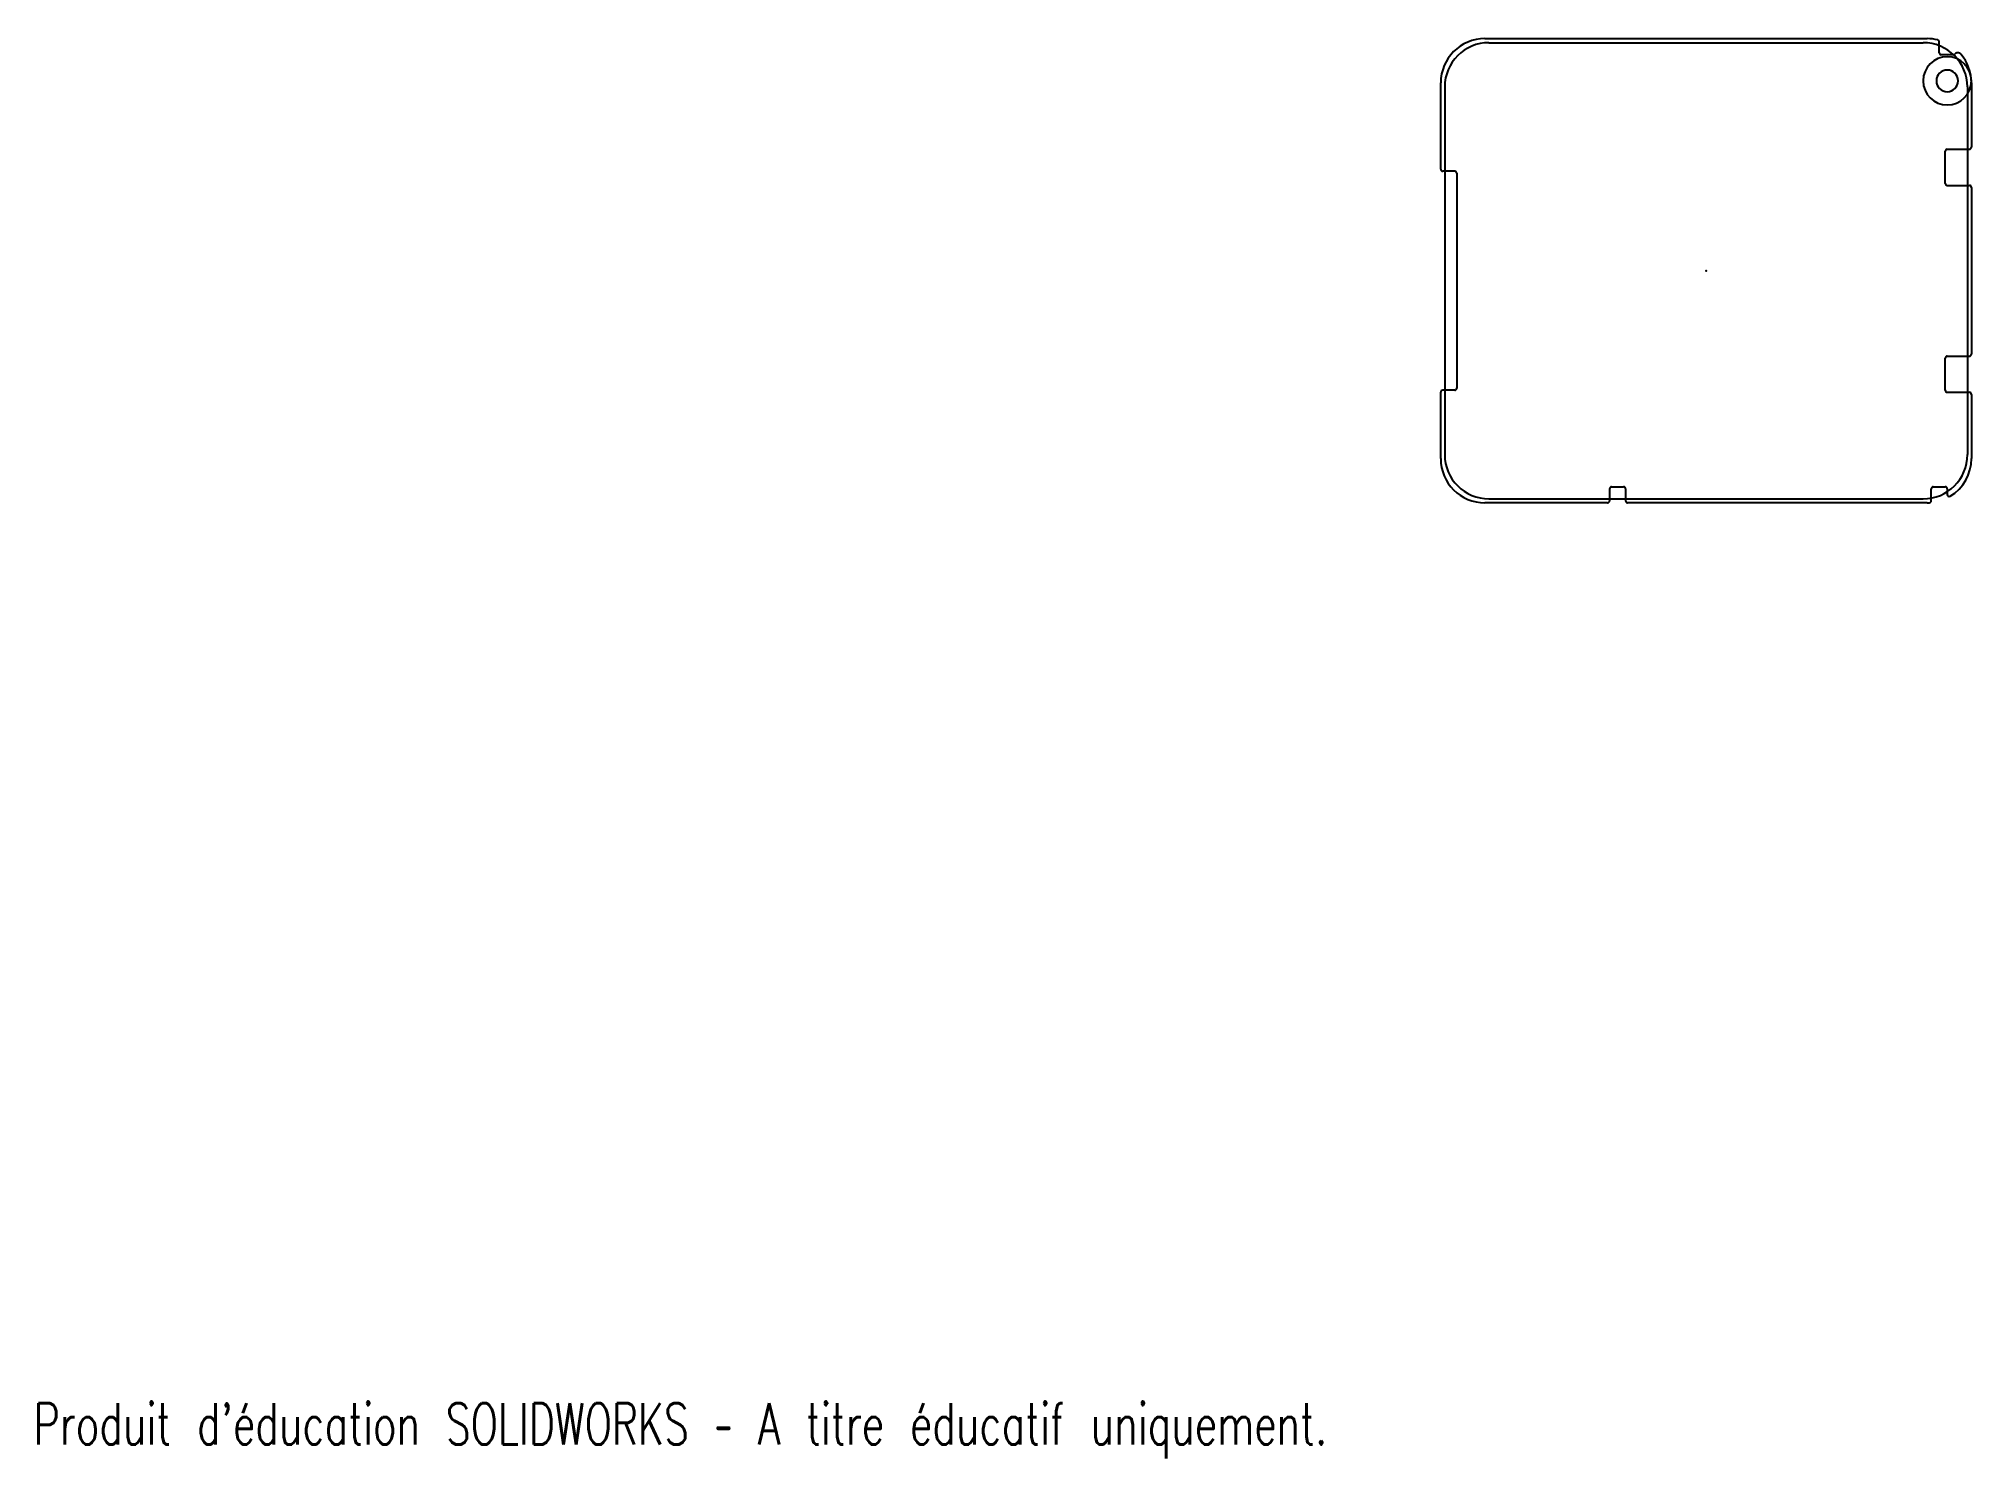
# Model space of a CAD drawing. Header units: millimetres. Extents: x 1 to 241, y 7 to 184.
import ezdxf

# ---------------------------------------------------------------- set-up
doc = ezdxf.new("R2010")
doc.units = ezdxf.units.MM
doc.header["$PDSIZE"] = -1
doc.styles.add('SLDTEXTSTYLE0', font='TXT', dxfattribs={"width": 0.7, "bigfont": 'bigfont'})

msp = doc.modelspace()

# ---------------------------------------------------------------- linework, layer by layer
at = {"color": 7, "linetype": 'Continuous', "lineweight": 25}
for p, q in [((180.49, 184.1), (235.49, 184.1)), ((236.99, 182.35), (236.99, 183.7)), ((238.74, 182.1), (237.24, 182.1)), ((174.99, 167.86), (174.99, 178.6)), ((240.99, 178.6), (240.99, 170.6)), ((237.74, 166.1), (237.74, 170.1)), ((237.99, 170.35), (240.74, 170.35)), ((176.74, 167.61), (175.24, 167.61)), ((176.99, 167.36), (176.99, 140.61)), ((237.99, 165.85), (240.74, 165.85)), ((240.99, 165.6), (240.99, 144.85)), ((237.74, 140.35), (237.74, 144.35)), ((237.99, 144.6), (240.74, 144.6)), ((174.99, 131.85), (174.99, 140.11)), ((176.74, 140.36), (175.24, 140.36)), ((237.99, 140.1), (240.74, 140.1)), ((240.99, 139.85), (240.99, 131.85)), ((195.99, 128.1), (195.99, 126.6)), ((196.24, 128.35), (197.74, 128.35)), ((197.99, 128.1), (197.99, 126.6)), ((235.99, 126.61), (235.99, 128.1)), ((236.24, 128.35), (237.74, 128.35)), ((237.99, 128.1), (237.99, 127.38)), ((195.74, 126.35), (180.49, 126.35)), ((235.49, 126.35), (198.24, 126.35))]:
    msp.add_line(p, q, dxfattribs=at)
at = {"color": 7, "linetype": 'Continuous'}
for p, q in [((180.99, 183.6), (234.99, 183.6)), ((175.49, 178.1), (175.49, 132.35)), ((240.49, 178.1), (240.49, 132.35)), ((180.99, 126.85), (234.99, 126.85))]:
    msp.add_line(p, q, dxfattribs=at)
at = {"color": 7, "linetype": 'Continuous', "lineweight": 25}
for centre, radius, start, end in [((180.49, 178.6), 5.5, 90, 180), ((235.49, 178.6), 5.5, 76.2259, 90), ((236.74, 183.7), 0.25, 0, 76.2259), ((237.24, 182.35), 0.25, 180, 270), ((238.74, 182.35), 0.25, 270, 317.6422), ((239.29, 181.85), 0.5, 40.4614, 137.6422), ((235.49, 178.6), 5.5, 0, 40.4614), ((237.99, 170.1), 0.25, 90, 180), ((240.74, 170.6), 0.25, 270, 0), ((175.24, 167.86), 0.25, 180, 270), ((176.74, 167.36), 0.25, 0, 90), ((237.99, 166.1), 0.25, 180, 270), ((240.74, 165.6), 0.25, 0, 90), ((237.99, 144.35), 0.25, 90, 180), ((240.74, 144.85), 0.25, 270, 0), ((175.24, 140.11), 0.25, 90, 180), ((176.74, 140.61), 0.25, 270, 0), ((237.99, 140.35), 0.25, 180, 270), ((240.74, 139.85), 0.25, 0, 90), ((180.49, 131.85), 5.5, 180, 270), ((235.49, 131.85), 5.5, 301.5881, 0), ((196.24, 128.1), 0.25, 90, 180), ((197.74, 128.1), 0.25, 0, 90), ((236.24, 128.1), 0.25, 90, 180), ((237.74, 128.1), 0.25, 0, 90), ((195.74, 126.6), 0.25, 270, 0), ((198.24, 126.6), 0.25, 180, 270), ((235.49, 131.85), 5.5, 270, 272.7294), ((235.74, 126.61), 0.25, 272.7294, 0), ((238.24, 127.38), 0.25, 180, 301.5881)]:
    msp.add_arc(centre, radius, start, end, dxfattribs=at)
at = {"color": 7, "linetype": 'Continuous'}
for centre, radius, start, end in [((180.99, 178.1), 5.5, 90, 180), ((234.99, 178.1), 5.5, 0, 90), ((237.99, 178.85), 3, 90, 270), ((237.99, 178.85), 3, 270, 90), ((237.99, 178.85), 1.35, 90, 270), ((237.99, 178.85), 1.35, 270, 90), ((180.99, 132.35), 5.5, 180, 270), ((234.99, 132.35), 5.5, 270, 0)]:
    msp.add_arc(centre, radius, start, end, dxfattribs=at)
msp.add_point((207.99, 155.23), dxfattribs=at)

# ---------------------------------------------------------------- texts
at = {"color": 7, "linetype": 'Continuous', "insert": (0, 14.33), "char_height": 5.1381, "attachment_point": 1, "style": 'SLDTEXTSTYLE0'}
msp.add_mtext("Produit d'éducation SOLIDWORKS – A titre éducatif uniquement.", dxfattribs=at)

doc.saveas('drawing.dxf')
